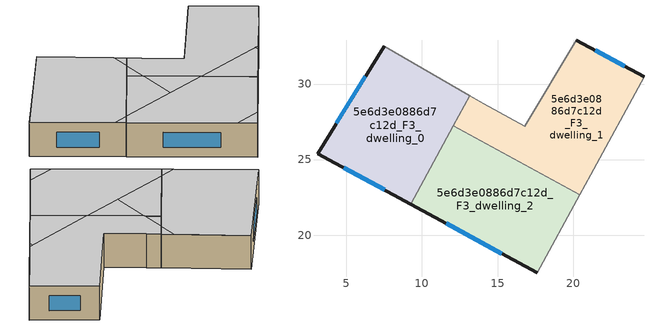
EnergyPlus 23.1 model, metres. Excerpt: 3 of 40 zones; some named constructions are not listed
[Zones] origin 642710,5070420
5e6d3e0886d7c12d_F3_dwelling_0
 floor to 5e6d3e0886d7c12d_F2_dwelling_0 (EU_floor_Construction): 13.17,29.23 9.26,22.05 3.08,25.4 7.49,32.5 z9
 wall outside (EU_wall_Construction): 7.49,32.5 3.08,25.4 9.26,22.05 z9:12
 wall adiabatic (EU_wall_Construction): 13.17,29.23 7.49,32.5 z9:12
 wall to 5e6d3e0886d7c12d_F3_dwelling_2 (EU_wall_Construction): 9.26,22.05 12.08,27.23 z9:12
 wall to 5e6d3e0886d7c12d_F3_dwelling_1 (EU_wall_Construction): 12.08,27.23 13.17,29.23 z9:12
 window (EU_Window_Construction): 4.81,24.46 7.53,22.99 / 6.25,30.51 4.32,27.39 z9.84:11.16
 ceiling to 5e6d3e0886d7c12d_F4_dwelling_4 (EU_floor_Construction): 9.65,22.76 12.7,28.37 12.35,29.7 7.49,32.5 3.08,25.4 8.5,22.46 z12
 ceiling to 5e6d3e0886d7c12d_F4_dwelling_5 (EU_floor_Construction): 12.7,28.37 13.17,29.23 12.35,29.7 z12
 ceiling to 5e6d3e0886d7c12d_F4_dwelling_2 (EU_floor_Construction): 9.26,22.05 9.65,22.76 8.5,22.46 z12
5e6d3e0886d7c12d_F3_dwelling_1
 floor to 5e6d3e0886d7c12d_F2_dwelling_1 (EU_floor_Construction): 24.7,30.49 20.45,22.68 12.08,27.23 13.17,29.23 14.09,28.7 16.79,27.2 20.2,32.9 z9
 wall outside (EU_wall_Construction): 24.7,30.49 20.2,32.9 z9:12
 wall to 5e6d3e0886d7c12d_F3_dwelling_2 (EU_wall_Construction): 12.08,27.23 20.45,22.68 z9:12
 wall adiabatic (EU_wall_Construction): 20.2,32.9 16.79,27.2 14.09,28.7 13.17,29.23 z9:12
 wall to 5e6d3e0886d7c12d_F3_dwelling_3 (EU_wall_Construction): 21.17,24.01 24.7,30.49 z9:12
 wall to 5e6d3e0886d7c12d_F3_dwelling_4 (EU_wall_Construction): 20.45,22.68 21.17,24.01 z9:12
 window (EU_Window_Construction): 23.44,31.16 21.46,32.22 z9.84:11.16
 ceiling to 5e6d3e0886d7c12d_F4_dwelling_5 (EU_floor_Construction): 22.31,26.1 24.7,30.49 20.2,32.9 16.79,27.2 14.09,28.7 13.17,29.23 12.7,28.37 13.15,26.64 16.82,24.65 z12
 ceiling to 5e6d3e0886d7c12d_F4_dwelling_3 (EU_floor_Construction): 22.11,25.74 22.31,26.1 22.04,26.03 z12
 ceiling to 5e6d3e0886d7c12d_F4_dwelling_4 (EU_floor_Construction): 13.15,26.64 12.7,28.37 12.08,27.23 z12
 ceiling to 5e6d3e0886d7c12d_F4_dwelling_2 (EU_floor_Construction): 20.45,22.68 22.11,25.74 22.04,26.03 16.82,24.65 z12
5e6d3e0886d7c12d_F3_dwelling_2
 floor to 5e6d3e0886d7c12d_F2_dwelling_2 (EU_floor_Construction): 20.45,22.68 17.64,17.51 9.26,22.05 12.08,27.23 z9
 wall outside (EU_wall_Construction): 9.26,22.05 17.64,17.51 z9:12
 wall to 5e6d3e0886d7c12d_F3_dwelling_4 (EU_wall_Construction): 17.64,17.51 20.45,22.68 z9:12
 window (EU_Window_Construction): 11.61,20.78 15.29,18.78 z9.84:11.16
 ceiling to 5e6d3e0886d7c12d_F4_dwelling_2 (EU_floor_Construction): 18.31,18.76 20.45,22.68 16.82,24.65 9.65,22.76 9.26,22.05 16.31,18.23 z12
 ceiling to 5e6d3e0886d7c12d_F4_dwelling_4 (EU_floor_Construction): 13.88,23.88 13.15,26.64 12.08,27.23 9.65,22.76 z12
 ceiling to 5e6d3e0886d7c12d_F4_dwelling_5 (EU_floor_Construction): 16.82,24.65 13.15,26.64 13.88,23.88 z12
 ceiling to 5e6d3e0886d7c12d_F4_dwelling_0 (EU_floor_Construction): 17.64,17.51 18.31,18.76 16.31,18.23 z12
[SCHEDULE:FILE] Column Number=1; Rows to Skip at Top=0; Number of Hours of Data=8760; Column Separator=Comma; Interpolate to Timestep=No; Minutes per Item=60; Adjust Schedule for Daylight Savings=Yes
Name | File
EU_Step8_GainSchedule_5e6d3e0886d7c12d_F3_dwelling_1_f000 | ../../schedules/5e6d3e0886d7c12d/5e6d3e0886d7c12d_F3_dwelling_1_f000_gain.csv
EU_Step8_GainSchedule_5e6d3e0886d7c12d_F3_dwelling_2_f000 | ../../schedules/5e6d3e0886d7c12d/5e6d3e0886d7c12d_F3_dwelling_2_f000_gain.csv
EU_Step8_GainSchedule_5e6d3e0886d7c12d_F3_dwelling_3_f000 | ../../schedules/5e6d3e0886d7c12d/5e6d3e0886d7c12d_F3_dwelling_3_f000_gain.csv
EU_Step8_GainSchedule_5e6d3e0886d7c12d_F3_dwelling_4_f000 | ../../schedules/5e6d3e0886d7c12d/5e6d3e0886d7c12d_F3_dwelling_4_f000_gain.csv
EU_Step8_GainSchedule_5e6d3e0886d7c12d_F3_dwelling_5_f000 | ../../schedules/5e6d3e0886d7c12d/5e6d3e0886d7c12d_F3_dwelling_5_f000_gain.csv
EU_Step8_GainSchedule_5e6d3e0886d7c12d_F3_dwelling_6_f000 | ../../schedules/5e6d3e0886d7c12d/5e6d3e0886d7c12d_F3_dwelling_6_f000_gain.csv
